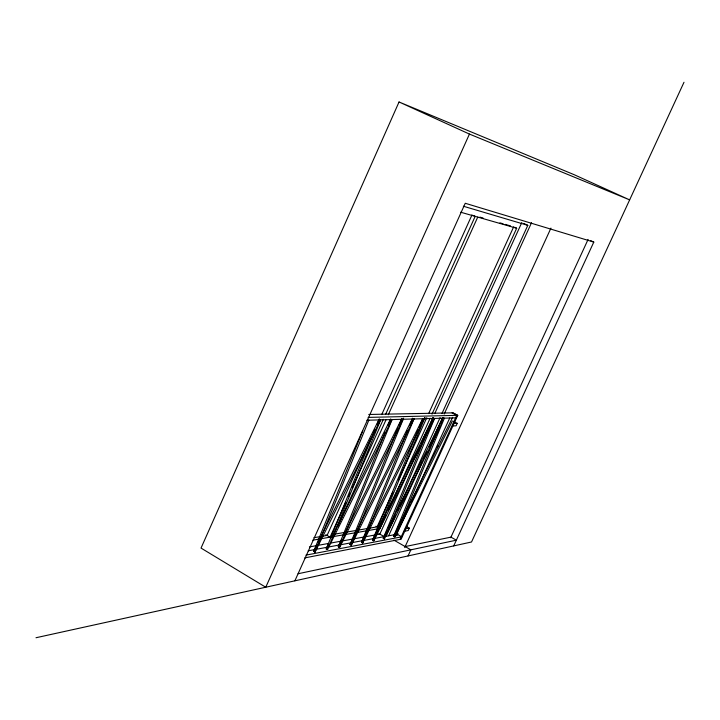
<?xml version="1.0" encoding="UTF-8"?>
<svg xmlns="http://www.w3.org/2000/svg" width="720" height="720" viewBox="0 0 720 720"><rect width="100%" height="100%" fill="white"/><g stroke="black" fill="none" stroke-linecap="round" stroke-linejoin="round"><path stroke-width="1.08" d="M452.403 420.939L394.947 536.787L444.429 418.131L384.507 538.785L434.574 418.392M439.677 425.853L393.687 536.22L394.137 536.652M351.324 545.049L350.064 544.428L351.432 544.986L403.227 419.184M341.82 539.586L338.346 546.588L339.597 547.281L392.13 419.463M339.633 547.272L338.328 546.633L385.191 432.396M392.049 419.472L327.564 549.558L380.682 419.751M315.108 551.907L313.866 551.178L315.153 551.871L380.592 419.769M362.763 430.875L313.74 551.268L314.415 551.844L315.045 551.934L313.749 551.241L317.232 544.203M315.126 551.844L368.865 420.057M375.012 429.552L326.223 548.91L327.591 549.486M377.136 424.359L379.251 419.166M388.17 425.124L390.726 418.887M397.998 427.977L350.064 544.428L351.405 545.022L413.91 418.923M398.853 425.898L401.85 418.617M407.52 430.74L361.458 542.286L362.052 542.799L362.799 542.835L414 418.905M409.653 425.574L412.632 418.347M418.383 429.48L372.51 540.207L373.104 540.711L373.824 540.765L434.493 418.401M419.238 427.41L422.667 419.13M424.872 417.609L373.833 540.747L372.591 540.135M433.251 417.852L383.247 538.182L383.832 538.677L384.534 538.749L383.265 538.164L384.552 538.713L383.319 538.119L387.261 530.1M440.541 423.792L443.124 417.6M399.042 101.979L201.033 548.082L265.752 587.232L469.44 134.073L629.64 199.881L574.218 174.717L399.042 101.979L469.44 134.073M394.965 536.697L393.723 536.166L394.875 536.805M294.876 580.824L465.255 203.274L593.793 242.091L453.708 545.913M371.07 438.138L327.078 535.437L322.695 536.193M381.717 414.585L472.014 214.857M345.825 502.326L330.057 537.174L325.8 534.699M348.606 496.17L349.992 493.101M352.314 487.971L383.373 419.301M385.695 414.18L475.173 216.36L473.373 215.496M337.779 526.392L385.983 419.877M388.296 414.756L477.747 217.098M393.687 536.22L452.655 417.294M392.877 492.174L377.082 526.869L369.45 528.183M398.457 479.925L426.798 417.672M428.652 413.586L513.675 226.818M357.912 532.323L379.908 528.489L385.956 515.214M388.287 510.102L430.146 418.194M432.009 414.108L516.672 228.24L514.674 227.295M420.336 445.239L379.836 534.123L330.336 543.123M421.272 443.196L432.909 417.654M434.772 413.568L521.82 222.525M385.956 536.328L395.28 515.871M397.62 510.759L398.547 508.707M399.483 506.664L440.082 417.663M441.945 413.577L527.805 225.351L523.818 223.47M388.656 535.779L422.739 461.088M423.675 459.045L426.942 451.881M429.273 446.769L442.341 418.122M444.213 414.027L531.513 222.723M395.955 535.761L410.337 504.279M411.264 502.245L449.766 417.951M397.026 535.554L397.962 533.511M437.202 447.615L438.129 445.572M400.059 539.379L456.768 415.35L452.088 412.875M400.59 539.28L401.715 536.823L397.143 534.222L328.293 547.047M368.757 414.477L453.078 412.857L457.749 415.332L401.121 539.181L304.704 557.91M409.302 528.111L408.177 530.559L404.244 531.288L405.369 528.822L409.302 528.111L406.566 526.563M457.236 423.333L456.102 425.808L452.403 425.952L453.546 423.459L457.236 423.333L453.519 421.353M404.703 547.578L550.935 228.123M408.051 555.948L410.859 549.828L393.84 540.099M450.675 537.759L588.096 239.418M684 82.26L471.528 541.989L36 637.74M318.222 542.205L379.206 419.085M328.743 543.825L326.223 548.91L327.573 549.549M332.235 536.778L390.195 419.787M344.295 534.582L401.805 418.527M403.641 418.194L339.687 547.254L339.12 546.831M412.587 418.266L350.091 544.383L351.432 544.959M366.444 532.215L361.467 542.259L362.205 542.322M367.434 530.217L422.55 419.013M362.781 542.88L424.845 417.654M372.537 540.153L433.206 417.771M388.251 528.084L443.07 417.528M338.328 546.633L339.039 546.651M362.718 542.898L361.485 542.268L362.151 542.439M298.071 573.75L456.354 540.18L450.954 537.147L405.162 546.57M338.373 546.57L338.985 546.768M305.955 555.129L401.715 536.823M308.187 550.791L327.303 547.236M309.429 546.921L316.035 545.724M318.231 545.319L328.131 543.519M312.822 540.18L319.419 539.028M321.615 538.641L331.515 536.922M333.72 536.535L355.716 532.701M313.929 537.696L320.499 536.571M334.539 534.159L344.358 532.485M346.536 532.107L356.355 530.424M358.533 530.055L367.263 528.552M366.831 420.237L456.111 417.843L457.254 415.341L452.583 412.866M368.109 417.402L457.749 415.332M460.656 212.202L516.672 228.24M479.88 217.116L483.048 218.025M499.95 222.876L503.118 223.785M505.224 224.397L510.507 225.909M463.347 206.226L527.805 225.351M590.778 240.678L593.793 242.091M394.38 536.625L393.732 536.22M362.277 542.502L362.781 542.871L362.502 542.475M375.948 526.23L379.908 528.489M378.909 533.592L384.543 536.814"/></g></svg>
